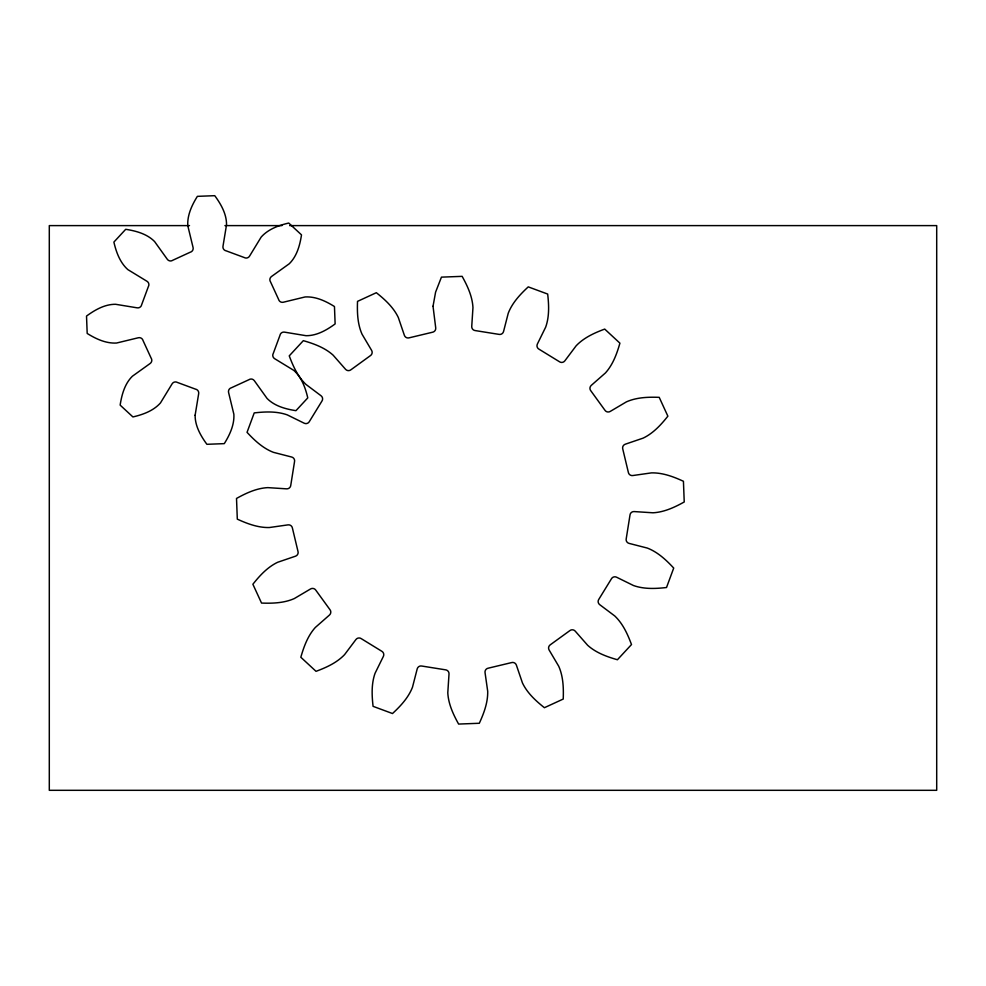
<?xml version="1.0" encoding="UTF-8"?>
<svg xmlns="http://www.w3.org/2000/svg" width="986" height="986" viewBox="0 0 986 986"><rect width="100%" height="100%" fill="white"/><g stroke="black" fill="none" stroke-linecap="round" stroke-linejoin="round"><path stroke-width="1.48" d="M189.497 225.609L49.3 225.609L49.3 790.316L936.7 790.316L936.7 225.609L289.637 225.609M224.931 225.609L281.934 225.609M433.027 306.264L435.713 327.845A3.907 3.907 0 0 1 432.398 332.257L409.338 337.779A3.907 3.907 0 0 1 404.383 335.339L398.295 317.455C393.476 307.361 384.971 299.559 376.332 292.706L357.524 301.371C357.105 312.377 357.487 323.913 362.01 334.143L371.623 350.4A3.907 3.907 0 0 1 370.255 355.749L351.065 369.676A3.907 3.907 0 0 1 345.556 369.306L333.083 355.12C324.764 347.639 313.918 343.695 303.331 340.663L289.255 355.86C293.089 366.2 297.846 376.701 305.943 384.417L321.054 395.768A3.907 3.907 0 0 1 321.843 401.228L309.431 421.441A3.907 3.907 0 0 1 304.206 423.216L287.246 414.872C276.709 411.15 265.172 411.643 254.228 412.912L247.042 432.336C254.536 440.422 262.954 448.297 273.393 452.327L291.696 457.036A3.907 3.907 0 0 1 294.506 461.781L290.784 485.198A3.907 3.907 0 0 1 286.63 488.846L267.773 487.626C256.606 488.206 246.143 493.086 236.517 498.448L237.306 519.141C247.326 523.739 258.122 527.793 269.301 527.535L288.011 524.872A3.907 3.907 0 0 1 292.435 528.176L297.945 551.248A3.907 3.907 0 0 1 295.504 556.19L277.621 562.291C267.526 567.11 259.725 575.614 252.884 584.242L261.536 603.062C272.543 603.481 284.079 603.099 294.309 598.564L310.565 588.95A3.907 3.907 0 0 1 315.914 590.318L329.842 609.521A3.907 3.907 0 0 1 329.484 615.03L315.286 627.503C307.805 635.81 303.861 646.656 300.829 657.255L316.025 671.33C326.366 667.497 336.867 662.728 344.582 654.63L355.934 639.52A3.907 3.907 0 0 1 361.406 638.743L381.607 651.154A3.907 3.907 0 0 1 383.381 656.38L375.037 673.327C371.315 683.877 371.821 695.401 373.078 706.346L392.502 713.531C400.587 706.05 408.463 697.62 412.493 687.193L417.201 668.89A3.907 3.907 0 0 1 421.946 666.068L445.364 669.802A3.907 3.907 0 0 1 449.012 673.956L447.792 692.813C448.383 703.979 453.252 714.431 458.613 724.069L479.307 723.268C483.904 713.26 487.971 702.463 487.7 691.272L485.038 672.575A3.907 3.907 0 0 1 488.353 668.151L511.414 662.641A3.907 3.907 0 0 1 516.368 665.082L522.457 682.965C527.276 693.059 535.78 700.849 544.408 707.702L563.228 699.049C563.647 688.031 563.265 676.507 558.742 666.277L549.116 650.008A3.907 3.907 0 0 1 550.484 644.659L569.686 630.744A3.907 3.907 0 0 1 575.195 631.102L587.668 645.3C595.975 652.781 606.821 656.725 617.421 659.745L631.496 644.548C627.663 634.22 622.893 623.707 614.796 615.991L599.698 604.652A3.907 3.907 0 0 1 598.909 599.18L611.32 578.979A3.907 3.907 0 0 1 616.546 577.192L633.505 585.536C644.043 589.271 655.579 588.765 666.524 587.508L673.709 568.072C666.216 559.999 657.785 552.111 647.358 548.08L629.056 543.385A3.907 3.907 0 0 1 626.246 538.627L629.968 515.21A3.907 3.907 0 0 1 634.121 511.574L652.978 512.794C664.145 512.202 674.609 507.322 684.235 501.973L683.434 481.279C673.426 476.669 662.629 472.614 651.438 472.886L632.741 475.548A3.907 3.907 0 0 1 628.316 472.232L622.807 449.172A3.907 3.907 0 0 1 625.247 444.218L643.131 438.129C653.225 433.31 661.027 424.806 667.867 416.166L659.215 397.346C648.209 396.939 636.673 397.321 626.443 401.844L610.174 411.458A3.907 3.907 0 0 1 604.825 410.09L590.91 390.9A3.907 3.907 0 0 1 591.267 385.39L605.466 372.918C612.947 364.598 616.891 353.752 619.911 343.165L604.714 329.09C594.385 332.911 583.872 337.68 576.157 345.778L564.818 360.888A3.907 3.907 0 0 1 559.345 361.665L539.145 349.266A3.907 3.907 0 0 1 537.37 344.04L545.702 327.081C549.436 316.531 548.931 305.007 547.674 294.062L528.25 286.877C520.164 294.37 512.276 302.788 508.246 313.228L503.55 331.53A3.907 3.907 0 0 1 498.793 334.34L475.388 330.606A3.907 3.907 0 0 1 471.739 326.465L472.96 307.607C472.368 296.429 467.487 285.977 462.138 276.351L441.445 277.14L435.59 292.152L433.027 306.264M195.129 415.217C195.006 425.964 200.737 435.874 206.887 444.304L224.29 443.638C229.738 434.888 234.483 424.806 233.867 414.268L228.579 392.465A3.907 3.907 0 0 1 231.451 387.745L248.854 379.746A3.907 3.907 0 0 1 254.302 380.645L267.058 398.43C274.576 406.109 285.632 409.067 295.948 410.669L307.768 397.9C305.438 387.868 301.667 377.379 293.779 370.366L274.638 358.682A3.907 3.907 0 0 1 273.319 353.321L279.962 335.351A3.907 3.907 0 0 1 284.449 332.134L306.042 335.696C316.802 335.807 326.699 330.088 335.129 323.926L334.464 306.535C325.725 301.087 315.643 296.33 305.093 296.959L283.302 302.234A3.907 3.907 0 0 1 278.582 299.374L270.583 281.971A3.907 3.907 0 0 1 271.483 276.524L289.255 263.767C296.946 256.237 299.904 245.194 301.506 234.878L288.738 223.046C278.705 225.375 268.217 229.146 261.191 237.047L249.52 256.187A3.907 3.907 0 0 1 244.158 257.494L226.188 250.851A3.907 3.907 0 0 1 222.972 246.364L226.534 224.771C226.644 214.011 220.926 204.114 214.763 195.684L197.373 196.35C191.925 205.088 187.167 215.182 187.784 225.72L193.071 247.511A3.907 3.907 0 0 1 190.199 252.231L172.796 260.242A3.907 3.907 0 0 1 167.349 259.343L154.592 241.558C147.074 233.879 136.031 230.921 125.703 229.307L113.883 242.088C116.212 252.12 119.984 262.609 127.872 269.622L147.025 281.306A3.907 3.907 0 0 1 148.331 286.667L141.688 304.625A3.907 3.907 0 0 1 137.202 307.842L115.608 304.292C104.849 304.181 94.952 309.9 86.522 316.062L87.187 333.453C95.925 338.901 106.007 343.646 116.558 343.029L138.348 337.754A3.907 3.907 0 0 1 143.069 340.614L151.08 358.017A3.907 3.907 0 0 1 150.18 363.464L132.395 376.221C124.704 383.751 121.746 394.794 120.144 405.11L132.913 416.942C142.945 414.613 153.434 410.842 160.459 402.941L172.131 383.8A3.907 3.907 0 0 1 177.492 382.482L195.462 389.125A3.907 3.907 0 0 1 198.679 393.624L195.129 415.217"/></g></svg>
